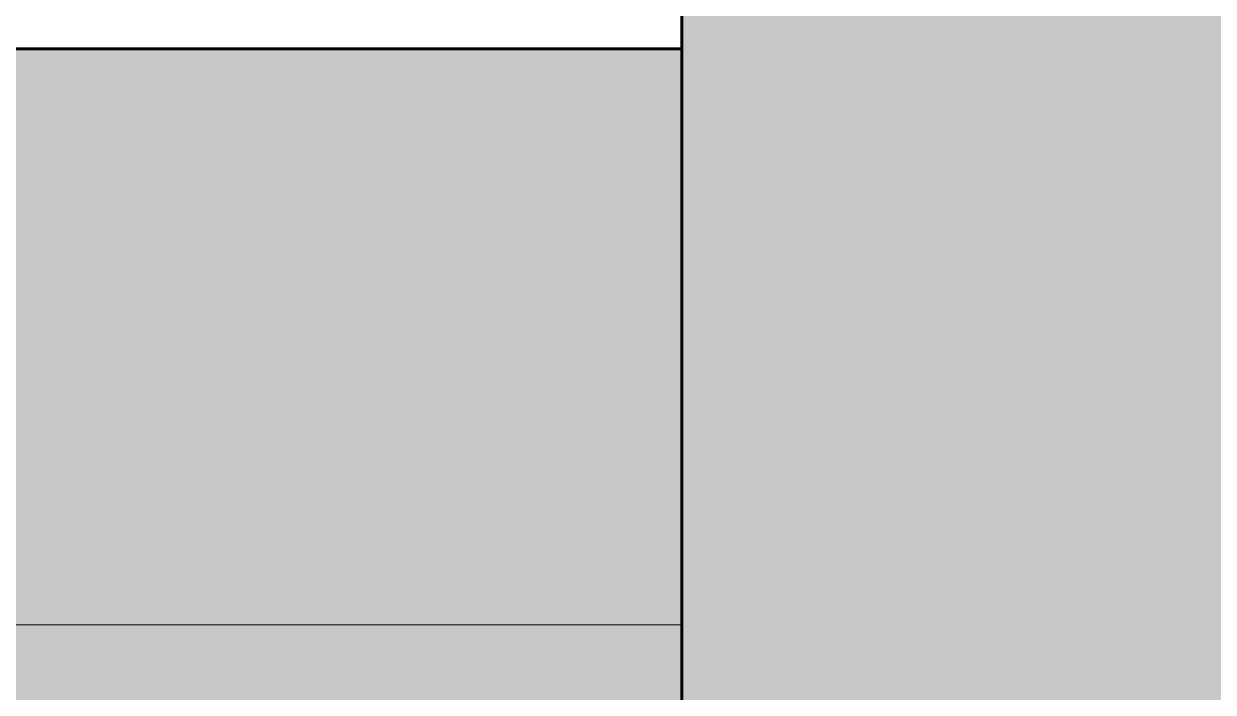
# Model space of a CAD drawing. Header units: inches. Extents: x -4169 to -1846, y 9706 to 12377.
# Drawn here: x -3136.52 to -3127.62, y 10012.9 to 10017.9 of the extents above; entities that cross this region are included whole.
import ezdxf

# ---------------------------------------------------------------- set-up
doc = ezdxf.new("R2010")
doc.units = ezdxf.units.IN
doc.header["$MEASUREMENT"] = 0
for name, color, linetype, lineweight in [('0-1', 7, 'Continuous', 5), ('0-3', 7, 'Continuous', 9), ('A-GENM-6', 250, 'Continuous', 60), ('A-GENM-8', 253, 'Continuous', 9), ('A-WALL-1', 8, 'Continuous', 5), ('A-WALL-4', 250, 'Continuous', 60), ('A-WALL-5', 10, 'Continuous', 18), ('A-WALL-PATT-2', 253, 'Continuous', 9)]:
    doc.layers.add(name, color=color, linetype=linetype, lineweight=lineweight)

# ---------------------------------------------------------------- blocks, each defined once
blk = doc.blocks.new('V-Series_EWC4_SPVU_RFA_2015 - 1ST FLOOR-V105-ENLARGED RCP - 1ST FLOOR PLAN')
at = {"layer": 'A-GENM-8'}
blk.add_hatch(color=256, dxfattribs=at).paths.add_polyline_path([(-3131.5987, 10009.0894), (-3131.2106, 10009.9766), (-3131.1612, 10009.8986), (-3131.1612, 10010.0894), (-3104.1612, 10010.0894), (-3104.1612, 10010.5894), (-3103.7237, 10010.5894), (-3103.7237, 10038.5269), (-3104.1612, 10038.5269), (-3104.1612, 10033.9549), (-3131.1612, 10033.9549), (-3131.1612, 10038.5269), (-3131.5987, 10038.5269), (-3131.5987, 10010.5894)], flags=0)
at = {"layer": 'A-GENM-6'}
blk.add_line((-3131.5987, 10009.0894), (-3131.5987, 10038.5269), dxfattribs=at)
blk = doc.blocks.new('CTR - 1st Phase - Shell_rvt-1-ENLARGED RCP - 1ST FLOOR PLAN')
at = {"layer": 'A-WALL-1'}
blk.add_hatch(color=256, dxfattribs=at).paths.add_polyline_path([(-3134.9658, 10013.4019), (-3131.5987, 10013.4019), (-3131.5987, 10017.7144), (-3141.6487, 10017.7144), (-3141.6487, 10013.4019)], flags=0)
at = {"layer": 'A-WALL-PATT-2'}
h = blk.add_hatch(dxfattribs=at)
h.set_pattern_fill('FP_2', color=256, style=0, pattern_type=2)
h.set_pattern_definition([(161.57, (0.32, 0.32), (-2.560496185, -0.000537386), [0, -18.214, 2.022, 0]), (18.43, (-0.32, 0.32), (-2.560496185, 0.000537386), [0, -18.214, 2.022, 0]), (108.43, (0.32, 0.32), (1.27922091, -6.400876726), [6.07, -14.166]), (71.57, (-0.32, 0.32), (1.27922091, 6.400876726), [6.07, -14.166])])
h.paths.add_polyline_path([(-2810.912, 10011.5894), (-2810.5355, 10011.5894), (-2810.5355, 10013.4019), (-2810.912, 10013.4019)], flags=0)
h.paths.add_polyline_path([(-2749.0237, 10011.5894), (-2738.3987, 10011.5894), (-2738.3987, 10013.4019), (-2739.0237, 10013.4019), (-2739.0237, 10017.0894), (-2771.887, 10017.0894), (-2771.887, 10013.4019), (-2772.512, 10013.4019), (-2772.512, 10011.5894), (-2752.5237, 10011.5894)], flags=0)
h.paths.add_polyline_path([(-2850.2612, 10011.5894), (-2848.9355, 10011.5894), (-2848.9355, 10013.4019), (-2849.5605, 10013.4019), (-2849.5605, 10017.0894), (-2849.6362, 10017.0894), (-2849.6362, 10013.4019), (-2850.2612, 10013.4019)], flags=0)
h.paths.add_polyline_path([(-2945.0237, 10011.5894), (-2886.3862, 10011.5894), (-2886.3862, 10013.4019), (-2887.0112, 10013.4019), (-2887.0112, 10017.0894), (-2984.0362, 10017.0894), (-2984.0362, 10013.4019), (-2984.6612, 10013.4019), (-2984.6612, 10011.5894), (-2957.6945, 10011.5894)], flags=0)
h.paths.add_polyline_path([(-3103.7237, 10011.5894), (-3060.1355, 10011.5894), (-3060.1355, 10013.4019), (-3103.7237, 10013.4019)], flags=0)
h.paths.add_polyline_path([(-3194.0562, 10011.5894), (-3169.5237, 10011.5894), (-3169.5237, 10013.4019), (-3214.112, 10013.4019), (-3214.112, 10011.5894)], flags=0)
h.paths.add_polyline_path([(-3141.6487, 10011.5894), (-3131.5987, 10011.5894), (-3131.5987, 10013.4019), (-3141.6487, 10013.4019)], flags=0)
h.paths.add_polyline_path([(-3021.4112, 10011.5894), (-3020.7862, 10011.5894), (-3020.7862, 10013.4019), (-3021.4112, 10013.4019), (-3021.4112, 10017.0894), (-3021.487, 10017.0894), (-3021.487, 10013.4019), (-3022.112, 10013.4019), (-3022.112, 10011.5894), (-3021.487, 10011.5894)], flags=0)
h.paths.add_polyline_path([(-3252.7605, 10011.5894), (-3252.1355, 10011.5894), (-3252.1355, 10013.4019), (-3252.7605, 10013.4019), (-3252.7605, 10017.0894), (-3252.8362, 10017.0894), (-3252.8362, 10013.4019), (-3253.4612, 10013.4019), (-3253.4612, 10011.5894), (-3252.8362, 10011.5894)], flags=0)
h.paths.add_polyline_path([(-3289.5862, 10011.5894), (-3289.5862, 10013.4019), (-3290.2112, 10013.4019), (-3290.2112, 10017.0894), (-3366.7737, 10017.0894), (-3366.7737, 10013.4019), (-3367.3987, 10013.4019), (-3367.3987, 10011.5894), (-3290.2112, 10011.5894)], flags=0)
h.paths.add_polyline_path([(-3405.4222, 10011.5894), (-3405.4222, 10013.4019), (-3480.2487, 10013.4019), (-3480.2487, 10011.5894), (-3422.5883, 10011.5894)], flags=0)
h.paths.add_polyline_path([(-3666.7798, 10011.5894), (-3508.1237, 10011.5894), (-3508.1237, 10013.4019), (-3770.7245, 10013.4019), (-3770.7245, 10011.5894), (-3700.5458, 10011.5894)], flags=0)
h.paths.add_polyline_path([(-3818.7951, 10011.5894), (-3808.748, 10011.5894), (-3808.748, 10013.4019), (-3809.373, 10013.4019), (-3809.373, 10017.0894), (-3823.8237, 10017.0894), (-3823.8237, 10011.5894), (-3820.2249, 10011.5894)], flags=0)
at = {"layer": 'A-WALL-4'}
for p, q in [((-3141.6487, 10017.7144), (-3131.5987, 10017.7144)), ((-3131.5987, 10017.7144), (-3131.5987, 10010.5894))]:
    blk.add_line(p, q, dxfattribs=at)
at = {"layer": 'A-WALL-5'}
blk.add_line((-3131.5987, 10013.4019), (-3141.6487, 10013.4019), dxfattribs=at)
at = {"layer": '0-3'}
blk.add_blockref('V-Series_EWC4_SPVU_RFA_2015 - 1ST FLOOR-V105-ENLARGED RCP - 1ST FLOOR PLAN', (0, 0), dxfattribs=at)

msp = doc.modelspace()

# ---------------------------------------------------------------- block references
at = {"layer": '0-1'}
msp.add_blockref('CTR - 1st Phase - Shell_rvt-1-ENLARGED RCP - 1ST FLOOR PLAN', (0, 0), dxfattribs=at)

doc.saveas('drawing.dxf')
